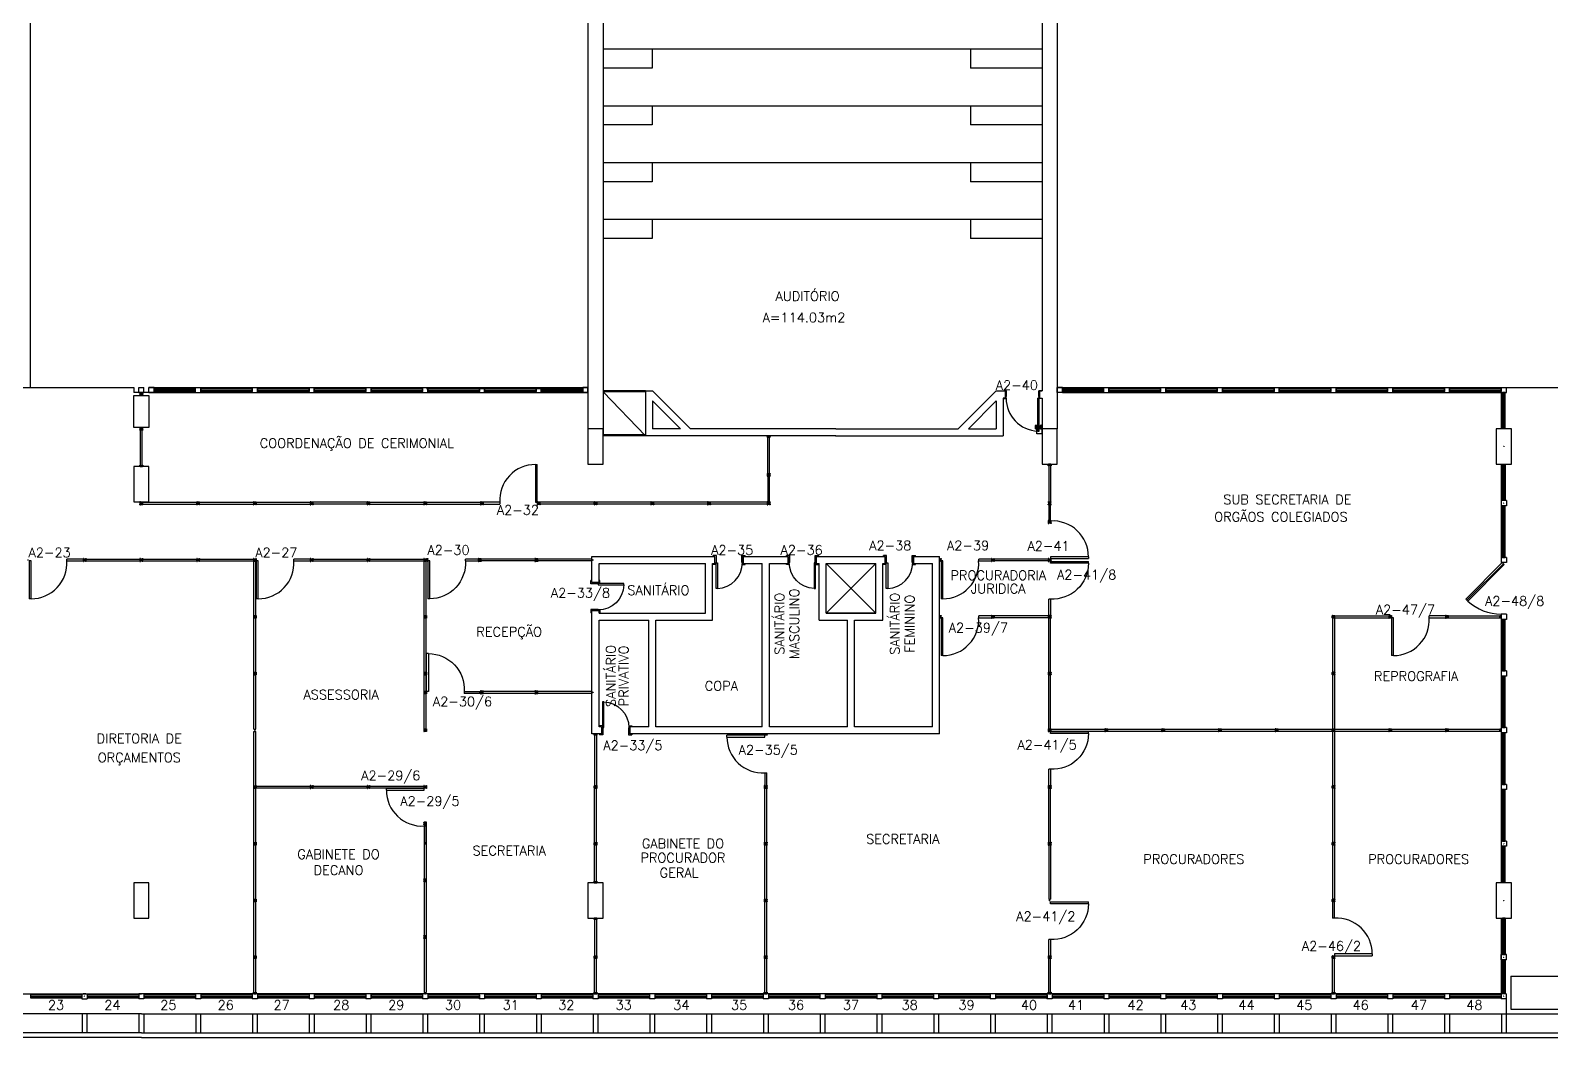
# Model space of a CAD drawing. Extents: x 720.6 to 807.7, y 14 to 59.2.
# Drawn here: x 759.08 to 791.22, y 15.1 to 36.4 of the extents above; entities that cross this region are included whole.
import ezdxf
from ezdxf.enums import TextEntityAlignment as Align

# ---------------------------------------------------------------- set-up
doc = ezdxf.new("R2010")
doc.units = 0
doc.header["$MEASUREMENT"] = 0
doc.layers.get('0').update_dxf_attribs({"linetype": 'CONTINUOUS'})
for name, color, linetype in [('1', 1, 'CONTINUOUS'), ('ALVENARIA', 2, 'CONTINUOUS'), ('DIV', 2, 'CONTINUOUS'), ('ESQUADRIA', 1, 'CONTINUOUS'), ('N_Pilar', 1, 'CONTINUOUS'), ('PILAR', 2, 'CONTINUOUS'), ('PISO', 1, 'CONTINUOUS'), ('PORTA', 2, 'CONTINUOUS'), ('TEXTO', 2, 'CONTINUOUS'), ('TEXTO-ENDEREÇO', 2, 'CONTINUOUS'), ('ÁREA', 2, 'CONTINUOUS')]:
    doc.layers.add(name, color=color, linetype=linetype)
doc.layers.get('0').off()
doc.layers.get('0').freeze()
doc.styles.add('UNB-100', font='simplex.shx', dxfattribs={"height": 0.2})
doc.styles.add('UNB-100-1', font='simplex.shx', dxfattribs={"height": 0.2})

# ---------------------------------------------------------------- blocks, each defined once
blk = doc.blocks.new('ESQ')
for p, q in [((0.055, 0.03), (1.145, 0.03)), ((0.055, 0.03), (0.055, -0.03)), ((1.145, 0.03), (1.145, -0.03)), ((0.055, -0.002), (1.145, -0.002)), ((0.055, -0.03), (1.145, -0.03))]:
    blk.add_line(p, q)
blk = doc.blocks.new('IMONT')
for p, q in [((0, 0.025), (0.02, 0.025)), ((0, 0.025), (0, -0.025)), ((0.02, 0.02), (0.005, 0.02)), ((0.005, 0.02), (0.005, -0.02)), ((0.02, 0.03), (0.02, 0.025)), ((0.02, 0.03), (0.03, 0.03)), ((0.02, -0.02), (0.02, 0.02)), ((0.025, 0.02), (0.025, -0.02)), ((0.025, 0.02), (0.03, 0.02)), ((0.03, 0.03), (0.03, 0.02)), ((0.02, -0.025), (0, -0.025)), ((0.005, -0.02), (0.02, -0.02)), ((0.02, -0.03), (0.02, -0.025)), ((0.03, -0.03), (0.02, -0.03)), ((0.025, -0.02), (0.03, -0.02)), ((0.03, -0.02), (0.03, -0.03))]:
    blk.add_line(p, q)
blk = doc.blocks.new('DIVI12')
for p, q in [((-0.004, 0), (0.004, 0)), ((0, 0.004), (0, -0.004)), ((0.025, 0.02), (0.025, -0.02)), ((0.025, 0.02), (1.175, 0.02)), ((1.175, 0.02), (1.175, -0.02)), ((1.204, 0), (1.196, 0)), ((1.2, 0.004), (1.2, -0.004)), ((0.025, -0.02), (1.175, -0.02))]:
    blk.add_line(p, q)
blk = doc.blocks.new('ESQMT')
for p, q in [((-0.055, 0.055), (-0.055, -0.055)), ((0.055, 0.055), (-0.055, 0.055)), ((0.055, 0.055), (0.055, -0.055)), ((0.055, -0.055), (-0.055, -0.055))]:
    blk.add_line(p, q)
blk = doc.blocks.new('MONT')
for p, q in [((-0.03, 0.03), (-0.03, 0.02)), ((-0.02, 0.03), (-0.03, 0.03)), ((-0.03, 0.02), (-0.025, 0.02)), ((-0.025, -0.02), (-0.025, 0.02)), ((-0.02, 0.025), (-0.02, 0.03)), ((-0.02, 0.025), (0.02, 0.025)), ((0.02, 0.02), (-0.02, 0.02)), ((-0.02, 0.02), (-0.02, -0.02)), ((-0.004, 0), (0.004, 0)), ((0, 0.004), (0, -0.004)), ((0.02, 0.03), (0.02, 0.025)), ((0.02, 0.03), (0.03, 0.03)), ((0.02, -0.02), (0.02, 0.02)), ((0.025, 0.02), (0.025, -0.02)), ((0.025, 0.02), (0.03, 0.02)), ((0.03, 0.03), (0.03, 0.02)), ((-0.025, -0.02), (-0.03, -0.02)), ((-0.03, -0.02), (-0.03, -0.03)), ((-0.03, -0.03), (-0.02, -0.03)), ((-0.02, -0.02), (0.02, -0.02)), ((0.02, -0.025), (-0.02, -0.025)), ((-0.02, -0.03), (-0.02, -0.025)), ((0.02, -0.03), (0.02, -0.025)), ((0.03, -0.03), (0.02, -0.03)), ((0.025, -0.02), (0.03, -0.02)), ((0.03, -0.02), (0.03, -0.03))]:
    blk.add_line(p, q)
blk = doc.blocks.new('DIVPSP')
at = {"linetype": 'Continuous'}
for p, q in [((-0.02, 0.741), (-0.02, 0.025)), ((0.02, 0.741), (0.02, 0.025)), ((-0.02, 0.025), (0.02, 0.025))]:
    blk.add_line(p, q, dxfattribs=at)
at = {"linetype": 'Continuous', "rotation": 270}
blk.add_blockref('IMONT', (0, 0.771), dxfattribs=at)
blk = doc.blocks.new('DIVPILAB')
for p, q in [((-0.004, 0), (0.004, 0)), ((0, 0.004), (0, -0.004)), ((-0.02, -0.025), (0.02, -0.025)), ((-0.02, -0.8), (-0.02, -0.025)), ((0.02, -0.8), (0.02, -0.025)), ((-0.02, -0.8), (-0.02, -0.795)), ((-0.02, -0.8), (0.02, -0.8)), ((0.02, -0.8), (0.02, -0.795))]:
    blk.add_line(p, q)
at = {"linetype": 'Continuous', "rotation": 90}
blk.add_blockref('IMONT', (0, -0.825), dxfattribs=at)
blk = doc.blocks.new('PRTD6')
for p, q in [((-0.02, 0.57), (-0.02, 0.64)), ((0, 0.64), (-0.02, 0.64)), ((0.129, 0.57), (-0.02, 0.57)), ((0.15, 0.6), (0, 0.6)), ((0.15, 0.6), (0, 0.6)), ((0.15, 0.6), (0, 0.6)), ((0.17, 0.58), (0.129, 0.58)), ((0.129, 0.57), (0.129, 0.58)), ((0.17, 0.64), (0.15, 0.64)), ((0.17, 0.58), (0.17, 0.64)), ((-0.02, 0.03), (-0.02, -0.04)), ((0.129, 0.03), (-0.02, 0.03)), ((0.15, 0), (0, 0)), ((0.15, 0), (0, 0)), ((0.129, 0.03), (0.129, 0.02)), ((0.17, 0.02), (0.129, 0.02)), ((0.133, 0.053), (0.675, 0.053)), ((0.133, 0.023), (0.133, 0.053)), ((0.675, 0.023), (0.133, 0.023)), ((0.17, 0.02), (0.17, -0.04)), ((0, -0.04), (-0.02, -0.04)), ((0.17, -0.04), (0.15, -0.04))]:
    blk.add_line(p, q)
at = {"linetype": 'Continuous'}
blk.add_line((0.675, 0.053), (0.675, 0.023), dxfattribs=at)
blk.add_arc((0.133, 0.038), 0.542, 1.5858, 90.4381, dxfattribs=at)
blk = doc.blocks.new('DIVALV')
for p, q in [((-1.129, 0), (-1.121, 0)), ((-1.125, 0.004), (-1.125, -0.004)), ((-1.1, 0.02), (-1.01, 0.02)), ((-1.1, 0.02), (-1.1, -0.02)), ((-1.1, 0.02), (-1.095, 0.02)), ((-1.015, 0.02), (-0.025, 0.02)), ((-0.025, 0.02), (-0.025, -0.02)), ((0.004, 0), (-0.004, 0)), ((0, 0.004), (0, -0.004)), ((-1.1, -0.02), (-1.01, -0.02)), ((-1.1, -0.02), (-1.095, -0.02)), ((-1.015, -0.02), (-0.025, -0.02))]:
    blk.add_line(p, q)
at = {"linetype": 'Continuous'}
blk.add_blockref('IMONT', (-1.125, 0), dxfattribs=at)
blk = doc.blocks.new('PDDIV12')
for p, q in [((-0.07, 0.82), (-0.07, 0.02)), ((-0.07, 0.82), (-0.03, 0.82)), ((-0.03, 0.02), (-0.03, 0.82)), ((-1.2, 0), (-1.21, 0)), ((-1.2, 0.01), (-1.2, -0.01)), ((-1.19, 0), (-1.2, 0)), ((-1.175, 0.02), (-1.175, -0.02)), ((-0.825, 0.02), (-1.175, 0.02)), ((-0.825, 0.02), (-0.825, -0.02)), ((-0.07, 0.02), (-0.03, 0.02)), ((-0.01, 0), (0.01, 0)), ((0, -0.01), (0, 0.01)), ((-1.175, -0.02), (-0.825, -0.02))]:
    blk.add_line(p, q)
blk.add_arc((-0.071, 0.065), 0.755, 89.8981, 183.4171)
blk = doc.blocks.new('PAESQ')
for p, q in [((-1.055, 0.82), (-1.095, 0.82)), ((-1.095, 0.02), (-1.095, 0.82)), ((-1.055, 0.82), (-1.055, 0.02)), ((-1.055, 0.02), (-1.095, 0.02)), ((-0.3, 0.02), (-0.025, 0.02)), ((-0.3, 0.02), (-0.3, -0.02)), ((-0.025, 0.02), (-0.025, -0.02)), ((-0.01, 0), (0, 0)), ((0, 0.01), (0, -0.01)), ((0, 0), (0.01, 0)), ((-0.025, -0.02), (-0.3, -0.02))]:
    blk.add_line(p, q)
blk.add_arc((-1.054, 0.065), 0.755, 356.5829, 90.1019)
at = {"linetype": 'Continuous', "xscale": -1, "rotation": 180}
blk.add_blockref('IMONT', (-1.125, 0), dxfattribs=at)
blk = doc.blocks.new('PEDIV12')
at = {"linetype": 'Continuous', "xscale": -1}
blk.add_blockref('PDDIV12', (0, 0), dxfattribs=at)
blk = doc.blocks.new('ESQPILAR')
for p, q in [((-0.004, 0), (0.004, 0)), ((0, 0.004), (0, -0.004)), ((0.375, 0.03), (1.145, 0.03)), ((0.375, -0.03), (0.375, 0.03)), ((0.375, 0.01), (1.145, 0.01)), ((1.145, 0.03), (1.145, -0.03)), ((1.204, 0), (1.196, 0)), ((1.2, 0.004), (1.2, -0.004)), ((0.375, -0.01), (1.145, -0.01)), ((0.375, -0.03), (1.145, -0.03))]:
    blk.add_line(p, q)
blk = doc.blocks.new('PADIR')
for p, q in [((-0.025, 0.02), (-0.3, 0.02)), ((-0.3, -0.02), (-0.3, 0.02)), ((-0.025, -0.02), (-0.025, 0.02)), ((-0.01, 0), (0, 0)), ((0, -0.01), (0, 0.01)), ((0, 0), (0.01, 0)), ((-1.055, -0.02), (-1.095, -0.02)), ((-1.095, -0.02), (-1.095, -0.82)), ((-1.055, -0.82), (-1.055, -0.02)), ((-0.3, -0.02), (-0.025, -0.02)), ((-1.055, -0.82), (-1.095, -0.82))]:
    blk.add_line(p, q)
blk.add_arc((-1.054, -0.065), 0.755, 269.8981, 3.4171)
at = {"linetype": 'Continuous'}
blk.add_blockref('IMONT', (-1.125, 0), dxfattribs=at)
blk = doc.blocks.new('ESQDIV')
for p, q in [((-1.149, 0), (-1.141, 0)), ((-1.145, -0.004), (-1.145, 0.004)), ((-0.025, 0.02), (-1.12, 0.02)), ((-1.12, -0.02), (-1.12, 0.02)), ((-0.025, -0.02), (-0.025, 0.02)), ((0.004, 0), (-0.004, 0)), ((0, -0.004), (0, 0.004)), ((-0.025, -0.02), (-1.12, -0.02))]:
    blk.add_line(p, q)
at = {"linetype": 'Continuous'}
blk.add_blockref('IMONT', (-1.145, 0), dxfattribs=at)

msp = doc.modelspace()

# ---------------------------------------------------------------- linework, layer by layer
at = {"layer": '1', "linetype": 'Continuous'}
for p, q in [((756.586, 28.85), (759.086, 28.85)), ((767.456, 28.83), (770.094, 28.83)), ((771.186, 28.755), (772.084, 27.825)), ((775.901, 25.125), (776.951, 24.075)), ((775.901, 24.075), (776.951, 25.125))]:
    msp.add_line(p, q, dxfattribs=at)
at = {"layer": 'ALVENARIA', "linetype": 'Continuous'}
for p, q in [((770.866, 45.225), (770.866, 27.824)), ((771.186, 45.225), (771.186, 27.825)), ((780.466, 45.225), (780.466, 28.775)), ((780.786, 45.225), (780.786, 27.975)), ((772.084, 28.775), (772.234, 28.775)), ((772.084, 28.775), (772.084, 27.825)), ((772.234, 28.775), (773.034, 27.975)), ((779.496, 28.775), (778.696, 27.975)), ((779.496, 28.775), (779.691, 28.775)), ((779.691, 28.625), (779.646, 28.625)), ((779.646, 28.625), (779.646, 27.825)), ((779.691, 28.625), (779.691, 28.775)), ((780.421, 28.775), (780.466, 28.775)), ((780.421, 28.625), (780.421, 28.775)), ((780.421, 28.625), (780.466, 28.625)), ((780.466, 28.625), (780.466, 27.975)), ((772.234, 28.563), (772.822, 27.975)), ((772.234, 28.563), (772.234, 27.975)), ((779.496, 28.563), (778.908, 27.975)), ((779.496, 28.563), (779.496, 27.975)), ((772.822, 27.975), (772.234, 27.975)), ((776.104, 27.975), (773.034, 27.975)), ((776.104, 27.975), (778.696, 27.975)), ((778.908, 27.975), (779.496, 27.975)), ((776.108, 27.825), (772.084, 27.825)), ((776.099, 27.825), (779.646, 27.825)), ((770.951, 25.275), (773.551, 25.275)), ((770.951, 24.725), (770.951, 25.275)), ((771.101, 25.125), (773.351, 25.125)), ((771.101, 24.725), (771.101, 25.125)), ((773.301, 25.275), (773.551, 25.275)), ((773.351, 24.075), (773.351, 25.125)), ((773.501, 25.125), (773.551, 25.125)), ((773.501, 23.925), (773.501, 25.125)), ((773.551, 25.125), (773.551, 25.275)), ((774.151, 25.275), (775.101, 25.275)), ((774.151, 25.275), (774.151, 25.125)), ((774.151, 25.125), (774.551, 25.125)), ((774.551, 21.675), (774.551, 25.125)), ((774.701, 21.675), (774.701, 25.125)), ((774.701, 25.125), (775.101, 25.125)), ((775.101, 25.275), (775.101, 25.125)), ((775.701, 25.125), (775.701, 25.275)), ((775.701, 25.275), (777.151, 25.275)), ((775.701, 25.125), (775.751, 25.125)), ((775.751, 23.925), (775.751, 25.125)), ((775.901, 24.075), (775.901, 25.125)), ((775.901, 25.125), (776.951, 25.125)), ((776.901, 25.125), (776.951, 25.125)), ((776.951, 24.075), (776.951, 25.125)), ((777.101, 25.125), (777.151, 25.125)), ((777.101, 23.925), (777.101, 25.125)), ((777.151, 25.125), (777.151, 25.275)), ((777.751, 25.275), (778.301, 25.275)), ((777.751, 25.275), (777.751, 25.125)), ((777.751, 25.125), (778.151, 25.125)), ((778.101, 25.125), (778.151, 25.125)), ((778.151, 21.675), (778.151, 25.125)), ((778.301, 21.525), (778.301, 25.275)), ((770.951, 24.725), (771.101, 24.725)), ((770.951, 24.725), (771.101, 24.725)), ((770.951, 22.325), (770.951, 24.125)), ((771.101, 24.125), (770.951, 24.125)), ((771.101, 24.125), (770.951, 24.125)), ((771.101, 24.075), (771.101, 24.125)), ((771.101, 24.075), (773.351, 24.075)), ((771.101, 23.925), (772.151, 23.925)), ((771.101, 21.725), (771.101, 23.925)), ((772.151, 21.675), (772.151, 23.925)), ((772.301, 21.675), (772.301, 23.925)), ((772.301, 23.925), (773.501, 23.925)), ((775.751, 23.925), (776.351, 23.925)), ((775.901, 24.075), (776.951, 24.075)), ((776.951, 24.075), (775.901, 24.075)), ((776.351, 21.675), (776.351, 23.925)), ((776.501, 21.675), (776.501, 23.925)), ((776.501, 23.925), (777.101, 23.925)), ((770.951, 21.525), (770.951, 22.325)), ((771.101, 21.675), (771.101, 21.725)), ((771.151, 21.675), (771.101, 21.675)), ((771.151, 21.675), (771.151, 21.525)), ((771.151, 21.675), (771.151, 21.525)), ((772.151, 21.675), (771.751, 21.675)), ((771.751, 21.525), (771.751, 21.675)), ((771.751, 21.525), (771.751, 21.675)), ((774.551, 21.675), (772.301, 21.675)), ((776.351, 21.675), (774.701, 21.675)), ((778.151, 21.675), (776.501, 21.675)), ((771.151, 21.525), (770.951, 21.525)), ((778.301, 21.525), (771.751, 21.525))]:
    msp.add_line(p, q, dxfattribs=at)
at = {"layer": 'DIV', "linetype": 'Continuous'}
for p, q in [((761.406, 28.74), (761.446, 28.74)), ((772.084, 28.775), (771.186, 28.775)), ((772.084, 28.755), (771.186, 28.755)), ((772.084, 27.845), (771.186, 27.845)), ((772.084, 27.825), (771.186, 27.825))]:
    msp.add_line(p, q, dxfattribs=at)
at = {"layer": 'DIV'}
for p, q in [((761.406, 28.735), (761.406, 28.74)), ((761.406, 28.735), (761.446, 28.735)), ((761.406, 28.685), (761.446, 28.685)), ((761.416, 28.71), (761.436, 28.71)), ((761.422, 28.71), (761.43, 28.71)), ((761.426, 28.72), (761.426, 28.7)), ((761.426, 28.714), (761.426, 28.706)), ((761.446, 28.735), (761.446, 28.74)), ((761.406, 28), (761.406, 28.005)), ((761.406, 28), (761.446, 28)), ((761.416, 27.975), (761.436, 27.975)), ((761.422, 27.975), (761.43, 27.975)), ((761.426, 27.985), (761.426, 27.965)), ((761.426, 27.979), (761.426, 27.971)), ((761.446, 28), (761.446, 28.005)), ((761.406, 27.95), (761.446, 27.95)), ((761.406, 27.2), (761.406, 27.945)), ((761.446, 27.2), (761.446, 27.945)), ((774.666, 27.8), (774.706, 27.8)), ((774.666, 27.025), (774.666, 27.8)), ((774.682, 27.825), (774.69, 27.825)), ((774.686, 27.829), (774.686, 27.821)), ((774.706, 27.025), (774.706, 27.8)), ((761.406, 27.2), (761.406, 27.205)), ((761.406, 27.2), (761.446, 27.2)), ((761.446, 27.2), (761.446, 27.205)), ((774.666, 27.025), (774.666, 27.03)), ((774.666, 27.025), (774.706, 27.025)), ((774.706, 27.025), (774.706, 27.03)), ((774.666, 26.97), (774.666, 26.43)), ((774.706, 26.43), (774.706, 26.97)), ((761.406, 26.425), (761.406, 26.43)), ((761.406, 26.425), (761.446, 26.425)), ((761.446, 26.4), (761.406, 26.4)), ((761.406, 26.375), (761.446, 26.375)), ((761.416, 26.4), (761.436, 26.4)), ((761.422, 26.4), (761.43, 26.4)), ((761.426, 26.41), (761.426, 26.39)), ((761.426, 26.404), (761.426, 26.396)), ((761.446, 26.425), (761.446, 26.43)), ((771.006, 26.425), (771.006, 26.43)), ((771.006, 26.425), (771.046, 26.425)), ((771.046, 26.425), (771.046, 26.43)), ((772.206, 26.425), (772.206, 26.43)), ((772.206, 26.425), (772.246, 26.425)), ((772.246, 26.425), (772.246, 26.43)), ((773.406, 26.425), (773.406, 26.43)), ((773.406, 26.425), (773.446, 26.425)), ((773.446, 26.425), (773.446, 26.43)), ((774.661, 26.42), (773.456, 26.42)), ((774.661, 26.38), (773.456, 26.38)), ((774.661, 26.38), (774.661, 26.42)), ((774.69, 26.4), (774.682, 26.4)), ((774.686, 26.396), (774.686, 26.404)), ((780.616, 26.005), (780.636, 26.005)), ((780.626, 26.015), (780.626, 25.995)), ((763.796, 20.43), (763.796, 20.42)), ((763.806, 20.43), (763.796, 20.43)), ((763.796, 20.42), (763.801, 20.42)), ((763.801, 20.38), (763.796, 20.38)), ((763.796, 20.38), (763.796, 20.37)), ((763.796, 20.37), (763.806, 20.37)), ((763.801, 20.38), (763.801, 20.42)), ((763.806, 20.425), (763.806, 20.43)), ((763.806, 20.425), (763.846, 20.425)), ((763.846, 20.42), (763.806, 20.42)), ((763.806, 20.42), (763.806, 20.38)), ((763.806, 20.38), (763.846, 20.38)), ((763.846, 20.375), (763.806, 20.375)), ((763.806, 20.37), (763.806, 20.375)), ((763.822, 20.4), (763.83, 20.4)), ((763.826, 20.404), (763.826, 20.396)), ((763.846, 20.43), (763.846, 20.425)), ((763.846, 20.43), (763.856, 20.43)), ((763.846, 20.38), (763.846, 20.42)), ((763.846, 20.37), (763.846, 20.375)), ((763.856, 20.37), (763.846, 20.37)), ((763.851, 20.42), (763.851, 20.38)), ((763.851, 20.42), (763.856, 20.42)), ((763.851, 20.38), (763.856, 20.38)), ((763.856, 20.43), (763.856, 20.42)), ((763.856, 20.38), (763.856, 20.37)), ((764.996, 20.43), (764.996, 20.42)), ((765.006, 20.43), (764.996, 20.43)), ((765.006, 20.43), (764.996, 20.43)), ((764.996, 20.43), (764.996, 20.42)), ((764.996, 20.42), (765.001, 20.42)), ((764.996, 20.42), (765.001, 20.42)), ((765.001, 20.38), (764.996, 20.38)), ((764.996, 20.38), (764.996, 20.37)), ((764.996, 20.38), (764.996, 20.37)), ((765.001, 20.38), (764.996, 20.38)), ((764.996, 20.37), (765.006, 20.37)), ((764.996, 20.37), (765.006, 20.37)), ((765.001, 20.38), (765.001, 20.42)), ((765.001, 20.38), (765.001, 20.42)), ((765.006, 20.425), (765.006, 20.43)), ((765.006, 20.425), (765.006, 20.43)), ((765.006, 20.425), (765.046, 20.425)), ((765.006, 20.425), (765.046, 20.425)), ((765.046, 20.42), (765.006, 20.42)), ((765.006, 20.42), (765.006, 20.38)), ((765.006, 20.42), (765.006, 20.38)), ((765.046, 20.42), (765.006, 20.42)), ((765.006, 20.38), (765.046, 20.38)), ((765.006, 20.38), (765.046, 20.38)), ((765.046, 20.375), (765.006, 20.375)), ((765.006, 20.37), (765.006, 20.375)), ((765.006, 20.37), (765.006, 20.375)), ((765.046, 20.375), (765.006, 20.375)), ((765.022, 20.4), (765.03, 20.4)), ((765.022, 20.4), (765.03, 20.4)), ((765.026, 20.404), (765.026, 20.396)), ((765.026, 20.404), (765.026, 20.396)), ((765.046, 20.43), (765.046, 20.425)), ((765.046, 20.43), (765.056, 20.43)), ((765.046, 20.43), (765.056, 20.43)), ((765.046, 20.43), (765.046, 20.425)), ((765.046, 20.38), (765.046, 20.42)), ((765.046, 20.38), (765.046, 20.42)), ((765.046, 20.37), (765.046, 20.375)), ((765.046, 20.37), (765.046, 20.375)), ((765.056, 20.37), (765.046, 20.37)), ((765.056, 20.37), (765.046, 20.37)), ((765.051, 20.42), (765.051, 20.38)), ((765.051, 20.42), (765.056, 20.42)), ((765.051, 20.42), (765.056, 20.42)), ((765.051, 20.42), (765.051, 20.38)), ((765.051, 20.38), (765.056, 20.38)), ((765.051, 20.38), (765.056, 20.38)), ((765.056, 20.43), (765.056, 20.42)), ((765.056, 20.43), (765.056, 20.42)), ((765.056, 20.38), (765.056, 20.37)), ((765.056, 20.38), (765.056, 20.37)), ((766.206, 20.43), (766.196, 20.43)), ((766.196, 20.43), (766.196, 20.42)), ((766.196, 20.42), (766.201, 20.42)), ((766.196, 20.38), (766.196, 20.37)), ((766.201, 20.38), (766.196, 20.38)), ((766.196, 20.37), (766.206, 20.37)), ((766.201, 20.38), (766.201, 20.42)), ((766.206, 20.425), (766.206, 20.43)), ((766.206, 20.425), (766.246, 20.425)), ((766.206, 20.42), (766.206, 20.38)), ((766.246, 20.42), (766.206, 20.42)), ((766.206, 20.38), (766.246, 20.38)), ((766.206, 20.37), (766.206, 20.375)), ((766.246, 20.375), (766.206, 20.375)), ((766.222, 20.4), (766.23, 20.4)), ((766.226, 20.404), (766.226, 20.396)), ((766.246, 20.43), (766.256, 20.43)), ((766.246, 20.43), (766.246, 20.425)), ((766.246, 20.38), (766.246, 20.42)), ((766.246, 20.37), (766.246, 20.375)), ((766.256, 20.37), (766.246, 20.37)), ((766.251, 20.42), (766.256, 20.42)), ((766.251, 20.42), (766.251, 20.38)), ((766.251, 20.38), (766.256, 20.38)), ((766.256, 20.43), (766.256, 20.42)), ((766.256, 20.38), (766.256, 20.37))]:
    msp.add_line(p, q, dxfattribs=at)
at = {"layer": 'ESQUADRIA'}
for p, q in [((762.571, 28.825), (761.697, 28.825)), ((762.571, 28.805), (761.697, 28.805)), ((762.571, 28.785), (761.697, 28.785)), ((762.571, 28.765), (761.697, 28.765)), ((761.697, 28.74), (770.756, 28.74)), ((762.571, 28.765), (762.571, 28.825)), ((769.825, 28.741), (769.825, 28.749)), ((769.881, 28.825), (770.756, 28.825)), ((769.881, 28.765), (769.881, 28.825)), ((769.881, 28.805), (770.756, 28.805)), ((769.881, 28.785), (770.756, 28.785)), ((769.881, 28.765), (770.756, 28.765)), ((781.771, 28.825), (780.896, 28.825)), ((781.771, 28.805), (780.896, 28.805)), ((781.771, 28.785), (780.896, 28.785)), ((781.771, 28.765), (780.896, 28.765)), ((781.771, 28.765), (781.771, 28.825)), ((790.256, 28.74), (790.196, 28.74)), ((790.196, 28.74), (790.256, 28.74)), ((790.196, 27.975), (790.196, 28.74)), ((790.216, 27.975), (790.216, 28.74)), ((790.236, 27.975), (790.236, 28.74)), ((790.256, 27.975), (790.256, 28.74)), ((790.256, 27.975), (790.196, 27.975)), ((790.196, 16.745), (790.196, 16.029)), ((790.196, 16.745), (790.256, 16.745)), ((790.216, 16.745), (790.216, 16.029)), ((790.236, 16.745), (790.236, 16.029)), ((790.256, 16.745), (790.256, 16.029)), ((760.255, 16.029), (760.195, 16.029)), ((760.229, 15.974), (760.221, 15.974)), ((760.225, 15.97), (760.225, 15.978)), ((771.056, 16.029), (770.996, 16.029)), ((780.656, 16.029), (780.596, 16.029)), ((780.656, 16.029), (780.596, 16.029)), ((790.256, 16.029), (790.196, 16.029)), ((790.23, 15.974), (790.222, 15.974)), ((790.226, 15.971), (790.226, 15.978))]:
    msp.add_line(p, q, dxfattribs=at)
at = {"layer": 'ESQUADRIA', "linetype": 'Continuous'}
for p, q in [((761.697, 28.825), (761.697, 28.765)), ((770.756, 28.825), (770.756, 28.765)), ((780.896, 28.825), (780.896, 28.765))]:
    msp.add_line(p, q, dxfattribs=at)
msp.add_arc((790.178, 25.105), 1.05, 227.4144, 269.6163, dxfattribs=at)
at = {"layer": 'PILAR'}
for p, q in [((761.266, 28.005), (761.266, 28.68)), ((761.266, 28.68), (761.586, 28.68)), ((761.586, 28.68), (761.586, 28.005)), ((761.586, 28.005), (761.266, 28.005)), ((771.186, 27.975), (770.866, 27.975)), ((770.866, 27.975), (770.866, 27.225)), ((771.186, 27.225), (771.186, 27.975)), ((780.786, 27.975), (780.466, 27.975)), ((780.466, 27.975), (780.466, 27.225)), ((780.786, 27.225), (780.786, 27.975)), ((790.386, 27.975), (790.066, 27.975)), ((790.066, 27.975), (790.066, 27.225)), ((790.386, 27.225), (790.386, 27.975)), ((761.586, 27.18), (761.266, 27.18)), ((761.266, 27.18), (761.266, 26.43)), ((761.586, 26.43), (761.586, 27.18)), ((770.866, 27.225), (771.186, 27.225)), ((780.466, 27.225), (780.786, 27.225)), ((790.066, 27.225), (790.386, 27.225)), ((761.266, 26.43), (761.586, 26.43)), ((761.266, 18.375), (761.266, 17.625)), ((761.586, 18.375), (761.266, 18.375)), ((761.586, 17.625), (761.586, 18.375)), ((770.866, 18.375), (770.866, 17.625)), ((771.186, 18.375), (770.866, 18.375)), ((771.186, 17.625), (771.186, 18.375)), ((790.066, 18.375), (790.066, 17.625)), ((790.386, 18.375), (790.066, 18.375)), ((790.386, 17.625), (790.386, 18.375)), ((761.266, 17.625), (761.586, 17.625)), ((770.866, 17.625), (771.186, 17.625)), ((790.066, 17.625), (790.386, 17.625))]:
    msp.add_line(p, q, dxfattribs=at)
at = {"layer": 'PISO', "linetype": 'Continuous'}
for p, q in [((770.866, 45.225), (770.866, 27.975)), ((780.466, 36), (771.186, 36)), ((771.186, 36), (771.186, 35.6)), ((772.226, 36), (772.226, 35.6)), ((778.955, 36), (778.955, 35.6)), ((780.466, 36), (780.466, 35.6)), ((772.226, 35.6), (771.186, 35.6)), ((780.466, 35.6), (778.955, 35.6)), ((780.466, 34.8), (771.186, 34.8)), ((771.186, 34.8), (771.186, 34.4)), ((772.226, 34.8), (772.226, 34.4)), ((778.955, 34.8), (778.955, 34.4)), ((780.466, 34.8), (780.466, 34.4)), ((772.226, 34.4), (771.186, 34.4)), ((780.466, 34.4), (778.955, 34.4)), ((780.466, 33.6), (771.186, 33.6)), ((771.186, 33.6), (771.186, 33.2)), ((772.226, 33.6), (772.226, 33.2)), ((778.955, 33.6), (778.955, 33.2)), ((780.466, 33.6), (780.466, 33.2)), ((772.226, 33.2), (771.186, 33.2)), ((780.466, 33.2), (778.955, 33.2)), ((780.466, 32.4), (771.186, 32.4)), ((772.226, 32.4), (772.226, 32)), ((778.955, 32.4), (778.955, 32)), ((772.226, 32), (771.186, 32)), ((780.466, 32), (778.955, 32)), ((759.086, 28.85), (761.266, 28.85)), ((761.266, 28.85), (761.266, 28.74)), ((761.586, 28.74), (761.266, 28.74)), ((761.586, 28.85), (770.866, 28.85)), ((780.786, 28.85), (802.226, 28.85)), ((780.896, 28.74), (790.171, 28.74)), ((790.171, 28.74), (790.171, 27.975)), ((790.171, 27.225), (790.171, 25.255)), ((790.171, 23.945), (790.171, 18.375)), ((790.171, 17.625), (790.171, 16.029)), ((790.376, 16.4), (802.126, 16.4)), ((790.376, 16.4), (790.376, 15.7)), ((732.626, 16.029), (761.426, 16.029)), ((790.226, 16.029), (761.426, 16.029)), ((790.276, 16.029), (790.226, 16.029)), ((790.28, 16.029), (790.28, 15.6)), ((761.426, 15.6), (732.626, 15.6)), ((760.176, 15.6), (760.176, 15.2)), ((760.276, 15.6), (760.276, 15.2)), ((761.376, 15.6), (761.376, 15.2)), ((761.426, 15.6), (790.226, 15.6)), ((761.476, 15.6), (761.476, 15.2)), ((762.576, 15.6), (762.576, 15.2)), ((762.676, 15.6), (762.676, 15.2)), ((763.776, 15.6), (763.776, 15.2)), ((763.876, 15.6), (763.876, 15.2)), ((764.976, 15.6), (764.976, 15.2)), ((765.076, 15.6), (765.076, 15.2)), ((766.176, 15.6), (766.176, 15.2)), ((766.276, 15.6), (766.276, 15.2)), ((767.376, 15.6), (767.376, 15.2)), ((767.476, 15.6), (767.476, 15.2)), ((768.576, 15.6), (768.576, 15.2)), ((768.676, 15.6), (768.676, 15.2)), ((769.776, 15.6), (769.776, 15.2)), ((769.876, 15.6), (769.876, 15.2)), ((770.976, 15.6), (770.976, 15.2)), ((771.076, 15.6), (771.076, 15.2)), ((772.176, 15.6), (772.176, 15.2)), ((772.276, 15.6), (772.276, 15.2)), ((773.376, 15.6), (773.376, 15.2)), ((773.476, 15.6), (773.476, 15.2)), ((774.576, 15.6), (774.576, 15.2)), ((774.676, 15.6), (774.676, 15.2)), ((775.776, 15.6), (775.776, 15.2)), ((775.876, 15.6), (775.876, 15.2)), ((776.976, 15.6), (776.976, 15.2)), ((777.076, 15.6), (777.076, 15.2)), ((778.176, 15.6), (778.176, 15.2)), ((778.276, 15.6), (778.276, 15.2)), ((779.376, 15.6), (779.376, 15.2)), ((779.476, 15.6), (779.476, 15.2)), ((780.576, 15.6), (780.576, 15.2)), ((780.676, 15.6), (780.676, 15.2)), ((781.776, 15.6), (781.776, 15.2)), ((781.876, 15.6), (781.876, 15.2)), ((782.976, 15.6), (782.976, 15.2)), ((783.076, 15.6), (783.076, 15.2)), ((784.176, 15.6), (784.176, 15.2)), ((784.276, 15.6), (784.276, 15.2)), ((785.376, 15.6), (785.376, 15.2)), ((785.476, 15.6), (785.476, 15.2)), ((786.576, 15.6), (786.576, 15.2)), ((786.676, 15.6), (786.676, 15.2)), ((787.776, 15.6), (787.776, 15.2)), ((787.876, 15.6), (787.876, 15.2)), ((788.976, 15.6), (788.976, 15.2)), ((789.076, 15.6), (789.076, 15.2)), ((790.176, 15.6), (790.176, 15.2)), ((790.226, 15.6), (802.226, 15.6)), ((790.276, 15.6), (790.276, 15.2)), ((790.376, 15.7), (802.126, 15.7)), ((761.426, 15.2), (732.626, 15.2)), ((761.426, 15.2), (790.226, 15.2)), ((790.226, 15.2), (802.226, 15.2)), ((761.426, 15.1), (732.626, 15.1)), ((761.426, 15.1), (790.226, 15.1)), ((790.226, 15.1), (802.226, 15.1))]:
    msp.add_line(p, q, dxfattribs=at)
at = {"layer": 'PISO'}
msp.add_line((759.086, 28.85), (759.086, 44.4), dxfattribs=at)
at = {"layer": 'PORTA', "linetype": 'Continuous'}
for p, q in [((779.646, 28.625), (779.646, 28.615)), ((779.646, 28.615), (779.696, 28.615)), ((779.656, 28.785), (779.656, 28.775)), ((779.706, 28.785), (779.656, 28.785)), ((779.691, 28.775), (779.706, 28.775)), ((779.691, 28.625), (779.696, 28.625)), ((779.696, 28.625), (779.706, 28.625)), ((779.696, 28.615), (779.696, 28.625)), ((779.706, 28.775), (779.706, 28.785)), ((779.716, 28.775), (779.706, 28.775)), ((779.706, 28.66), (779.716, 28.66)), ((779.706, 28.625), (779.706, 28.66)), ((779.716, 28.66), (779.716, 28.775)), ((780.396, 28.775), (780.406, 28.775)), ((780.396, 28.66), (780.396, 28.775)), ((780.406, 28.66), (780.396, 28.66)), ((780.406, 28.785), (780.456, 28.785)), ((780.406, 28.775), (780.406, 28.785)), ((780.421, 28.775), (780.406, 28.775)), ((780.406, 28.625), (780.406, 28.66)), ((780.416, 28.625), (780.406, 28.625)), ((780.421, 28.625), (780.416, 28.625)), ((780.416, 28.615), (780.416, 28.625)), ((780.466, 28.615), (780.416, 28.615)), ((780.456, 28.785), (780.456, 28.775)), ((780.466, 28.625), (780.466, 28.615))]:
    msp.add_line(p, q, dxfattribs=at)
at = {"layer": 'PORTA'}
for p, q in [((780.406, 28.625), (780.376, 28.625)), ((780.376, 27.925), (780.376, 28.625)), ((780.406, 27.925), (780.406, 28.625)), ((780.329, 27.977), (780.329, 28.045)), ((780.347, 27.977), (780.347, 28.045)), ((780.347, 28), (780.37, 28)), ((780.347, 27.977), (780.37, 27.977)), ((780.37, 28.009), (780.376, 28.009)), ((780.37, 27.969), (780.37, 28.009)), ((780.37, 27.969), (780.376, 27.969)), ((780.412, 28.009), (780.406, 28.009)), ((780.412, 27.969), (780.406, 27.969)), ((780.412, 27.969), (780.412, 28.009)), ((780.435, 28), (780.412, 28)), ((780.435, 27.977), (780.412, 27.977)), ((780.435, 27.977), (780.435, 28.045)), ((780.452, 27.977), (780.452, 28.045)), ((780.376, 27.925), (780.406, 27.925))]:
    msp.add_line(p, q, dxfattribs=at)
for centre, radius, start, end in [((780.406, 28.625), 0.7, 180, 267.5437), ((780.338, 28.045), 0.00874, 90, 180), ((780.338, 27.977), 0.00874, 180, 270), ((780.338, 28.045), 0.00874, 0, 90), ((780.338, 27.977), 0.00874, 270, 0), ((780.444, 28.045), 0.00874, 90, 180), ((780.444, 27.977), 0.00874, 180, 270), ((780.444, 28.045), 0.00874, 0, 90), ((780.444, 27.977), 0.00874, 270, 0)]:
    msp.add_arc(centre, radius, start, end, dxfattribs=at)

# ---------------------------------------------------------------- block references
at = {"layer": 'DIV', "linetype": 'Continuous'}
for name, p in [('MONT', (761.426, 28.71)), ('MONT', (761.426, 27.975)), ('MONT', (774.686, 27)), ('MONT', (761.426, 26.4)), ('DIVI12', (761.426, 26.4)), ('MONT', (762.626, 26.4)), ('DIVI12', (762.626, 26.4)), ('MONT', (763.826, 26.4)), ('DIVI12', (763.826, 26.4)), ('MONT', (765.026, 26.4)), ('MONT', (766.226, 26.4)), ('DIVI12', (766.226, 26.4)), ('MONT', (767.426, 26.4)), ('DIVI12', (767.426, 26.4)), ('MONT', (768.626, 26.4)), ('MONT', (769.826, 26.4)), ('MONT', (771.026, 26.4)), ('MONT', (772.226, 26.4)), ('MONT', (773.426, 26.4)), ('MONT', (780.626, 26.005)), ('MONT', (760.226, 25.2)), ('DIVI12', (760.226, 25.2)), ('MONT', (761.426, 25.2)), ('DIVI12', (761.426, 25.2)), ('MONT', (762.626, 25.2)), ('DIVI12', (762.626, 25.2)), ('MONT', (763.826, 25.2)), ('MONT', (765.026, 25.2)), ('DIVI12', (765.026, 25.2)), ('MONT', (766.226, 25.2)), ('DIVI12', (766.226, 25.2)), ('MONT', (767.426, 25.2)), ('PADIR', (779.426, 25.2)), ('MONT', (779.426, 25.2)), ('MONT', (780.626, 25.2)), ('MONT', (763.826, 24)), ('MONT', (767.426, 24)), ('PADIR', (779.426, 24)), ('MONT', (779.426, 24)), ('MONT', (780.626, 24)), ('MONT', (786.626, 24)), ('DIVI12', (786.626, 24)), ('MONT', (787.826, 24)), ('MONT', (789.026, 24)), ('PEDIV12', (767.426, 22.4)), ('PEDIV12', (767.426, 22.4)), ('MONT', (763.826, 22.8)), ('MONT', (767.426, 22.8)), ('MONT', (780.626, 22.8)), ('MONT', (786.626, 22.8)), ('MONT', (767.426, 22.4)), ('MONT', (767.426, 21.6)), ('MONT', (780.626, 21.6)), ('DIVI12', (780.626, 21.6)), ('MONT', (781.826, 21.6)), ('DIVI12', (781.826, 21.6)), ('MONT', (783.026, 21.6)), ('DIVI12', (783.026, 21.6)), ('MONT', (784.226, 21.6)), ('DIVI12', (784.226, 21.6)), ('MONT', (785.426, 21.6)), ('DIVI12', (785.426, 21.6)), ('MONT', (786.626, 21.6)), ('DIVI12', (786.626, 21.6)), ('MONT', (787.826, 21.6)), ('DIVI12', (787.826, 21.6)), ('MONT', (789.026, 21.6)), ('MONT', (763.826, 20.4)), ('MONT', (763.826, 20.4)), ('DIVI12', (763.826, 20.4)), ('DIVI12', (765.026, 20.4)), ('DIVI12', (766.226, 20.4)), ('MONT', (767.426, 20.4)), ('MONT', (771.026, 20.4)), ('MONT', (774.625, 20.4)), ('MONT', (780.626, 20.4)), ('MONT', (786.626, 20.4)), ('MONT', (763.826, 19.2)), ('MONT', (771.026, 19.2)), ('DIVPILAB', (771.026, 19.2)), ('MONT', (774.625, 19.2)), ('MONT', (780.626, 19.2)), ('MONT', (786.626, 19.2)), ('MONT', (763.826, 18)), ('MONT', (774.625, 18)), ('MONT', (786.626, 18)), ('MONT', (763.826, 16.8)), ('MONT', (771.026, 16.8)), ('MONT', (774.625, 16.8)), ('MONT', (780.626, 16.8)), ('MONT', (786.626, 16.8))]:
    msp.add_blockref(name, p, dxfattribs=at)
for name, p, rotation in [('IMONT', (761.426, 28.71), 270), ('IMONT', (761.426, 27.975), 270), ('IMONT', (774.686, 27.825), 270), ('IMONT', (761.426, 27.175), 90), ('DIVPILAB', (780.626, 26.4), 180), ('IMONT', (761.426, 26.4), 270), ('DIVI12', (771.026, 26.4), 180), ('DIVI12', (772.226, 26.4), 180), ('DIVI12', (773.426, 26.4), 180), ('PDDIV12', (759.026, 25.2), 180), ('DIVI12', (763.826, 24), 90), ('DIVI12', (767.426, 24), 90), ('DIVI12', (780.626, 25.2), 180), ('PEDIV12', (780.626, 25.2), 270), ('DIVI12', (763.826, 22.8), 90), ('DIVI12', (767.426, 22.8), 90), ('DIVI12', (780.626, 24), 180), ('DIVI12', (780.626, 22.8), 90), ('DIVI12', (786.626, 24), 270), ('ESQDIV', (789.026, 24), 180), ('DIVI12', (763.826, 21.6), 90), ('DIVI12', (767.426, 21.6), 90), ('DIVI12', (780.626, 21.6), 90), ('DIVI12', (786.626, 22.8), 270), ('DIVI12', (763.826, 20.4), 90), ('PEDIV12', (780.626, 21.6), 270), ('DIVI12', (786.626, 21.6), 270), ('ESQDIV', (789.026, 21.6), 180), ('DIVALV', (771.026, 20.4), 270), ('PADIR', (774.625, 20.4), 270), ('DIVI12', (763.826, 19.2), 90), ('DIVI12', (771.026, 19.2), 90), ('DIVI12', (774.625, 19.2), 90), ('DIVI12', (780.626, 19.2), 90), ('DIVI12', (786.626, 20.4), 270), ('DIVI12', (763.826, 18), 90), ('DIVI12', (774.625, 18), 90), ('DIVI12', (786.626, 19.2), 270), ('DIVI12', (763.826, 16.8), 90), ('DIVI12', (774.625, 16.8), 90), ('PDDIV12', (786.626, 16.8), 270), ('DIVPILAB', (771.026, 16.8), 180), ('DIVPSP', (763.826, 16.8), 180), ('DIVPSP', (771.026, 16.8), 180), ('DIVPSP', (774.625, 16.8), 180), ('DIVPSP', (780.626, 16.8), 180), ('DIVPSP', (786.626, 16.8), 180)]:
    msp.add_blockref(name, p, dxfattribs=dict(at, rotation=rotation))
at = {"layer": 'DIV', "linetype": 'Continuous', "xscale": -1}
for name, p in [('PEDIV12', (769.826, 26.4)), ('DIVI12', (766.226, 26.4)), ('MONT', (768.576, 25.2)), ('DIVI12', (769.776, 25.2)), ('MONT', (769.776, 25.2)), ('DIVI12', (770.976, 25.2)), ('DIVI12', (769.776, 22.4)), ('MONT', (768.626, 22.4)), ('MONT', (769.776, 22.4)), ('DIVI12', (770.976, 22.4))]:
    msp.add_blockref(name, p, dxfattribs=at)
at = {"layer": 'DIV'}
msp.add_blockref('MONT', (774.686, 26.4), dxfattribs=at)
at = {"layer": 'DIV', "linetype": 'Continuous', "xscale": -1}
for name, p, rotation in [('MONT', (780.626, 26.4), 180), ('PEDIV12', (780.626, 25.2), 270), ('PEDIV12', (763.826, 25.2), 180), ('PEDIV12', (763.826, 25.2), 180), ('PAESQ', (768.576, 25.2), 180), ('PEDIV12', (787.826, 24), 180), ('PEDIV12', (767.426, 20.4), 90), ('MONT', (767.426, 19.629), 180), ('DIVI12', (767.426, 19.629), 90), ('DIVI12', (767.426, 19.629), 90), ('DIVI12', (780.626, 19.2), 90), ('MONT', (767.426, 18.429), 180), ('DIVI12', (767.426, 18.429), 90), ('PDDIV12', (780.626, 18), 270), ('MONT', (767.426, 17.229), 180), ('DIVI12', (767.426, 17.229), 90)]:
    msp.add_blockref(name, p, dxfattribs=dict(at, rotation=rotation))
at = {"layer": 'ESQUADRIA', "linetype": 'Continuous'}
for name, p, rotation in [('ESQMT', (761.426, 28.795), 180), ('ESQMT', (761.642, 28.795), 180), ('ESQMT', (762.626, 28.795), 180), ('ESQMT', (763.826, 28.795), 180), ('ESQMT', (765.026, 28.795), 180), ('ESQMT', (766.226, 28.795), 180), ('ESQMT', (767.426, 28.795), 180), ('ESQMT', (768.626, 28.795), 180), ('ESQMT', (769.826, 28.795), 180), ('ESQMT', (770.811, 28.795), 180), ('ESQMT', (770.811, 28.795), 180), ('ESQMT', (781.826, 28.795), 180), ('ESQMT', (783.026, 28.795), 180), ('ESQMT', (784.226, 28.795), 180), ('ESQMT', (785.426, 28.795), 180), ('ESQMT', (786.626, 28.795), 180), ('ESQMT', (787.826, 28.795), 180), ('ESQMT', (789.026, 28.795), 180), ('ESQMT', (790.226, 28.795), 180), ('ESQPILAR', (790.226, 27.6), 270), ('ESQ', (790.226, 25.2), 90), ('ESQ', (789.407, 24.314), 45), ('ESQ', (790.226, 22.8), 90), ('ESQ', (790.226, 21.6), 90), ('ESQ', (790.226, 20.4), 90), ('ESQ', (790.226, 19.2), 90), ('ESQPILAR', (790.226, 18), 90)]:
    msp.add_blockref(name, p, dxfattribs=dict(at, rotation=rotation))
at = {"layer": 'ESQUADRIA', "linetype": 'Continuous', "xscale": -1}
for name, p, rotation in [('ESQMT', (761.641, 28.795), 180), ('ESQMT', (761.641, 28.795), 180), ('ESQMT', (770.811, 28.795), 180), ('ESQMT', (780.841, 28.795), 180), ('ESQMT', (780.411, 27.92), 180), ('ESQPILAR', (790.226, 18), 90), ('ESQMT', (790.226, 16.8), 180)]:
    msp.add_blockref(name, p, dxfattribs=dict(at, rotation=rotation))
at = {"layer": 'ESQUADRIA', "linetype": 'Continuous'}
for name, p in [('ESQ', (762.626, 28.795)), ('ESQ', (763.826, 28.795)), ('ESQ', (765.026, 28.795)), ('ESQ', (766.226, 28.795)), ('ESQ', (767.426, 28.795)), ('ESQ', (768.626, 28.795)), ('ESQ', (781.826, 28.795)), ('ESQ', (783.026, 28.795)), ('ESQ', (784.226, 28.795)), ('ESQ', (785.426, 28.795)), ('ESQ', (786.626, 28.795)), ('ESQ', (787.826, 28.795)), ('ESQ', (789.026, 28.795)), ('ESQMT', (790.226, 26.4)), ('ESQMT', (790.226, 25.2)), ('ESQMT', (790.226, 24)), ('ESQMT', (790.226, 22.8)), ('ESQMT', (790.226, 21.6)), ('ESQMT', (790.226, 20.4)), ('ESQMT', (790.226, 19.2)), ('ESQ', (759.026, 15.974)), ('ESQ', (760.226, 15.974)), ('ESQMT', (761.425, 15.974)), ('ESQ', (761.426, 15.974)), ('ESQMT', (762.625, 15.974)), ('ESQ', (762.626, 15.974)), ('ESQMT', (763.825, 15.974)), ('ESQ', (763.826, 15.974)), ('ESQMT', (765.025, 15.974)), ('ESQ', (765.026, 15.974)), ('ESQMT', (766.225, 15.974)), ('ESQ', (766.226, 15.974)), ('ESQMT', (767.425, 15.974)), ('ESQ', (767.426, 15.974)), ('ESQMT', (768.625, 15.974)), ('ESQ', (768.626, 15.974)), ('ESQMT', (769.825, 15.974)), ('ESQ', (769.826, 15.974)), ('ESQMT', (771.025, 15.974)), ('ESQ', (771.026, 15.974)), ('ESQMT', (772.225, 15.974)), ('ESQ', (772.226, 15.974)), ('ESQMT', (773.425, 15.974)), ('ESQ', (773.426, 15.974)), ('ESQMT', (774.625, 15.974)), ('ESQ', (774.626, 15.974)), ('ESQMT', (775.825, 15.974)), ('ESQ', (775.826, 15.974)), ('ESQMT', (777.025, 15.974)), ('ESQ', (777.026, 15.974)), ('ESQMT', (778.225, 15.974)), ('ESQ', (778.226, 15.974)), ('ESQMT', (779.425, 15.974)), ('ESQ', (779.426, 15.974)), ('ESQMT', (780.625, 15.974)), ('ESQMT', (780.625, 15.974)), ('ESQ', (780.626, 15.974)), ('ESQMT', (781.825, 15.974)), ('ESQ', (781.826, 15.974)), ('ESQMT', (783.025, 15.974)), ('ESQ', (783.026, 15.974)), ('ESQMT', (784.225, 15.974)), ('ESQ', (784.226, 15.974)), ('ESQMT', (785.425, 15.974)), ('ESQ', (785.426, 15.974)), ('ESQMT', (786.625, 15.974)), ('ESQ', (786.626, 15.974)), ('ESQMT', (787.825, 15.974)), ('ESQ', (787.826, 15.974)), ('ESQMT', (789.025, 15.974)), ('ESQ', (789.026, 15.974)), ('ESQMT', (790.225, 15.974)), ('ESQMT', (790.225, 15.974))]:
    msp.add_blockref(name, p, dxfattribs=at)
at = {"layer": 'ESQUADRIA', "linetype": 'Continuous', "xscale": -1}
msp.add_blockref('ESQMT', (760.226, 15.974), dxfattribs=at)
at = {"layer": 'PORTA', "linetype": 'Continuous', "rotation": 270}
for p in [(773.551, 25.275), (777.151, 25.275)]:
    msp.add_blockref('PRTD6', p, dxfattribs=at)
at = {"layer": 'PORTA', "linetype": 'Continuous', "xscale": -1}
for p, rotation in [((775.701, 25.275), 90), ((770.951, 24.725), 180), ((771.151, 21.525), 270)]:
    msp.add_blockref('PRTD6', p, dxfattribs=dict(at, rotation=rotation))

# ---------------------------------------------------------------- texts
at = {"layer": 'N_Pilar', "style": 'UNB-100-1'}
for s, p in [('23', (759.623, 15.69)), ('24', (760.815, 15.69)), ('25', (761.997, 15.69)), ('26', (763.209, 15.69)), ('27', (764.391, 15.69)), ('28', (765.651, 15.69)), ('29', (766.814, 15.69)), ('30', (768.016, 15.69)), ('31', (769.237, 15.69)), ('32', (770.409, 15.69)), ('33', (771.621, 15.69)), ('34', (772.842, 15.69)), ('35', (774.063, 15.69)), ('36', (775.265, 15.69)), ('37', (776.428, 15.69)), ('38', (777.668, 15.69)), ('39', (778.87, 15.69)), ('40', (780.189, 15.69)), ('41', (781.186, 15.69)), ('42', (782.442, 15.69)), ('43', (783.556, 15.69)), ('44', (784.787, 15.69)), ('45', (786.008, 15.69)), ('46', (787.2, 15.69)), ('47', (788.431, 15.69)), ('48', (789.606, 15.69))]:
    msp.add_text(s, height=0.2, dxfattribs=at).set_placement(p, align=Align.CENTER)
at = {"layer": 'TEXTO', "linetype": 'Continuous', "style": 'UNB-100'}
for s, p in [('AUDITÓRIO', (775.509, 30.681)), ('COORDENAÇÃO DE CERIMONIAL', (765.981, 27.57)), ('SUB SECRETARIA DE ', (785.72, 26.381)), ('ORGÃOS COLEGIADOS', (785.515, 26.013)), ('PROCURADORIA', (779.542, 24.777)), ('SANITÁRIO', (772.357, 24.46)), ('JURIDICA', (779.538, 24.494)), ('RECEPÇÃO', (769.201, 23.583)), ('REPROGRAFIA', (788.373, 22.643)), ('COPA', (773.687, 22.437)), ('ASSESSORIA', (765.65, 22.253)), ('DIRETORIA DE', (761.382, 21.327)), ('ORÇAMENTOS', (761.382, 20.922)), ('GABINETE DO', (772.875, 19.103)), ('SECRETARIA', (777.523, 19.2)), ('GABINETE DO', (765.594, 18.877)), ('SECRETARIA', (769.203, 18.953)), ('PROCURADOR', (772.875, 18.804)), ('PROCURADORES', (783.674, 18.774)), ('PROCURADORES', (788.426, 18.774)), ('DECANO', (765.594, 18.54)), ('GERAL', (772.793, 18.487))]:
    msp.add_text(s, height=0.2, dxfattribs=at).set_placement(p, align=Align.CENTER)
for s, p in [('SANITÁRIO', (775.016, 23.852)), ('MASCULINO', (775.33, 23.852)), ('SANITÁRIO', (777.453, 23.852)), ('FEMININO', (777.768, 23.852)), ('SANITÁRIO', (771.452, 22.748)), ('PRIVATIVO', (771.721, 22.748))]:
    msp.add_text(s, height=0.2, rotation=90, dxfattribs=at).set_placement(p, align=Align.CENTER)
at = {"layer": 'TEXTO-ENDEREÇO', "style": 'UNB-100-1'}
for s, p in [('A2-40', (779.933, 28.797)), ('A2-32', (769.386, 26.157)), ('A2-23', (759.487, 25.257)), ('A2-27', (764.28, 25.257)), ('A2-30', (767.919, 25.311)), ('A2-35', (773.916, 25.311)), ('A2-36', (775.384, 25.311)), ('A2-38', (777.257, 25.407)), ('A2-39', (778.902, 25.407)), ('A2-41', (780.603, 25.397)), ('A2-41/8', (781.409, 24.79)), ('A2-33/8', (770.708, 24.405)), ('A2-48/8', (790.456, 24.234)), ('A2-47/7', (788.147, 24.05)), ('A2-39/7', (779.119, 23.668)), ('A2-30/6', (768.215, 22.107)), ('A2-33/5', (771.817, 21.181)), ('A2-35/5', (774.678, 21.085)), ('A2-41/5', (780.572, 21.193)), ('A2-29/6', (766.699, 20.541)), ('A2-29/5', (767.526, 20.002)), ('A2-41/2', (780.546, 17.564)), ('A2-46/2', (786.584, 16.937))]:
    msp.add_text(s, height=0.2, dxfattribs=at).set_placement(p, align=Align.CENTER)
at = {"layer": 'ÁREA', "linetype": 'Continuous', "style": 'UNB-100'}
msp.add_text('A=114.03m2', height=0.2, dxfattribs=at).set_placement((774.56, 30.23))

doc.saveas('drawing.dxf')
